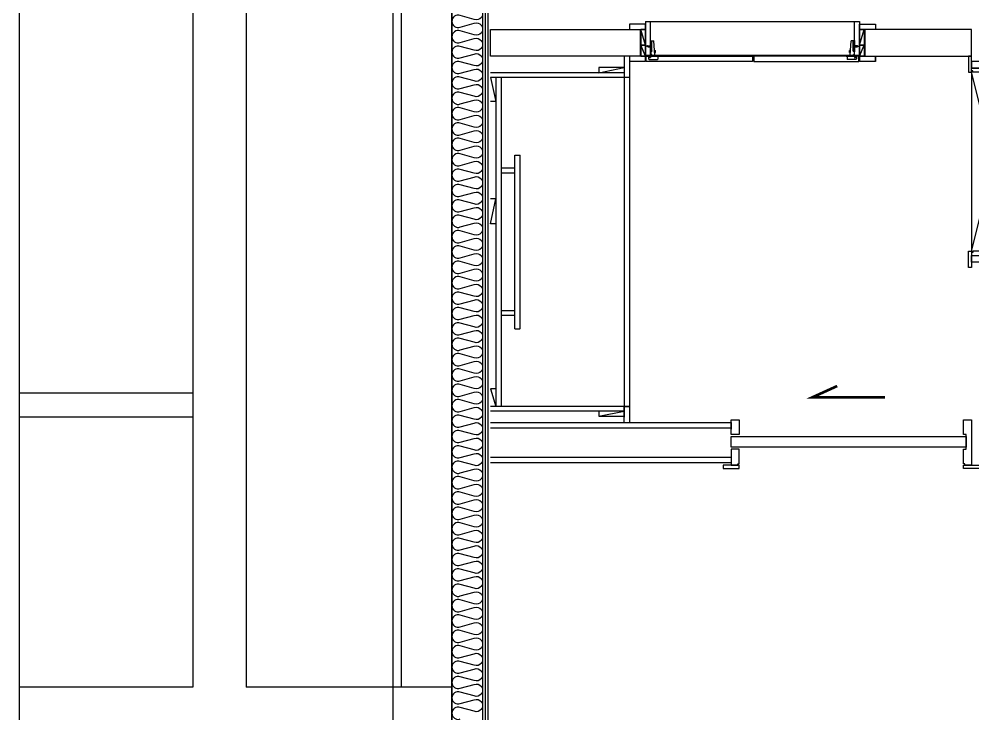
# Model space of a CAD drawing. Header units: millimetres. Extents: x -33000 to 294000, y 0 to 42408.
# Drawn here: x 258206 to 261776, y 12955 to 15553 of the extents above; entities that cross this region are included whole.
import ezdxf

# ---------------------------------------------------------------- set-up
doc = ezdxf.new("R2010")
doc.units = ezdxf.units.MM
doc.header["$LTSCALE"] = 50
doc.linetypes.add('DASHDOTX2', pattern=[2, 1, -0.5, 0, -0.5])
doc.layers.add('arch', color=8, linetype='Continuous')

# ---------------------------------------------------------------- blocks, each defined once
blk = doc.blocks.new('*U264')
at = {"linetype": 'Continuous', "ltscale": 4}
for points in [[(-12, 770), (-12, 710), (0, 710), (0, 770)], [(0, 726), (160, 726), (160, 750), (0, 750)], [(170, 750), (160, 750), (160, 725), (120, 725), (120, 720), (170, 720)], [(130, 720), (130, 710), (5, 710), (5, 715), (0, 715), (0, 725), (119, 725), (119, 720)], [(-12, -20), (-12, 40), (0, 40), (0, -20)], [(130, 30), (130, 40), (5, 40), (5, 35), (0, 35), (0, 25), (119, 25), (119, 30)], [(860, 30), (170, 30), (170, 70), (860, 70)], [(0, 24), (160, 24), (160, 0), (0, 0)], [(170, 0), (160, 0), (160, 25), (120, 25), (120, 30), (170, 30)]]:
    blk.add_lwpolyline(points, close=True, dxfattribs=at)
blk.add_lwpolyline([(170, 30), (170, 720), (0, 40), (0, 710)], close=True)
for points in [[(170, 30), (130, 30), (130, 40), (118, 40), (118, 710), (130, 710), (130, 720), (170, 720), (170, 30)], [(130, 710), (130, 40)]]:
    blk.add_lwpolyline(points)
at = {"linetype": 'DASHDOTX2', "ltscale": 5}
blk.add_arc((170, 30), 690, 0, 90, dxfattribs=at)
blk = doc.blocks.new('경첩 TOP')
h = blk.add_hatch()
h.set_pattern_fill('ANSI31', color=256, scale=0.1, style=0)
h.set_pattern_definition([(135, (52629.82965, -21812.9263), (0.224506403, 0.224506403), [])])
edge = h.paths.add_edge_path()
edge.add_ellipse((-0.5, 9.7), major_axis=(-0.354, 0.354), ratio=1, start_angle=-45, end_angle=45, ccw=False)
edge.add_line((-0.5, 10.2), (0, 10.2))
edge.add_line((0, 10.2), (0, -10.8))
edge.add_line((0, -10.8), (-1, -10.8))
edge.add_line((-1, -10.8), (-1, 9.7))
h.paths.add_polyline_path([(-1, -10.8), (0, -10.8), (0, -30.8), (0, -31.8), (-1, -31.8)])
for p, q in [((-16.6, -44.2), (-13.2, 9.1)), ((-5.6, 9.6), (-12.7, 9.6)), ((-5.5, -28.2), (-5.5, 9.6)), ((-4.5, -27.7), (-4.5, 4.1)), ((-3.1, 5.2), (-4, 4.8)), ((-1, 9.2), (-3.8, 8.6)), ((-3.1, 5.2), (-3.6, 7.9)), ((-1.5, 0.6), (-1, 0.6)), ((0, 10.2), (-0.5, 10.2)), ((0, 10.2), (0, -30.8)), ((-18.9, -34.1), (-18.8, -31.1)), ((-16, -34.3), (-18.9, -34.1)), ((-18.3, -31.2), (-18.8, -31.1)), ((-18.7, -30.1), (-18.5, -27.2)), ((-18.2, -30.2), (-18.7, -30.1)), ((-15.5, -27.3), (-18.5, -27.2)), ((-18.3, -31.2), (-18.2, -30.2)), ((-17.9, -34.2), (-17.5, -27.2)), ((-17, -34.3), (-16.5, -27.3)), ((-1, -28.2), (-4, -28.2)), ((-3.5, -19.7), (-3.5, -1.9)), ((-1, -30.2), (-3.5, -30.2)), ((-2.4, -15.2), (-2.4, -6.4)), ((-1.5, -5.9), (-1.9, -5.9)), ((-1.5, -15.7), (-1.9, -15.7)), ((-1.5, -22.2), (-1, -22.2)), ((-1, -15.2), (-1, -6.4)), ((-1, -8.5), (0.1, -9.2)), ((-1, -13.1), (0.1, -12.5)), ((-1, -30.2), (-1, -44.1)), ((0, -31.8), (-1, -31.8)), ((0, -28.8), (0, -31.8)), ((0.6, -8.8), (0.1, -12.5)), ((1, -9.2), (0.1, -12.5)), ((0.4, -9.2), (0.1, -9.2)), ((0.1, -12.5), (0.4, -9.2)), ((1.8, -12.5), (0.1, -12.5)), ((0.6, -8.8), (0.4, -9.2)), ((1, -9.2), (0.6, -8.8)), ((2.7, -9.2), (1, -9.2)), ((2.7, -9.2), (1.8, -12.5)), ((1.8, -12.5), (2.2, -12.8)), ((3, -8.8), (2.2, -12.8)), ((2.2, -12.8), (2.4, -12.5)), ((3.4, -9.2), (2.4, -12.5)), ((4.1, -12.5), (2.4, -12.5)), ((3, -8.8), (2.7, -9.2)), ((3.4, -9.2), (3, -8.8)), ((5, -9.2), (3.4, -9.2)), ((5, -9.2), (4.1, -12.5)), ((4.1, -12.5), (4.5, -12.8)), ((5.3, -8.8), (4.5, -12.8)), ((4.5, -12.8), (4.7, -12.5)), ((5.7, -9.2), (4.7, -12.5)), ((6.4, -12.5), (4.7, -12.5)), ((5.3, -8.8), (5, -9.2)), ((5.7, -9.2), (5.3, -8.8)), ((7.4, -9.2), (5.7, -9.2)), ((7.4, -9.2), (6.4, -12.5)), ((6.4, -12.5), (6.8, -12.8)), ((7.7, -8.8), (6.8, -12.8)), ((6.8, -12.8), (7.1, -12.5)), ((8.1, -9.2), (7.1, -12.5)), ((8.7, -12.5), (7.1, -12.5)), ((7.7, -8.8), (7.4, -9.2)), ((8.1, -9.2), (7.7, -8.8)), ((9.7, -9.2), (8.1, -9.2)), ((9.7, -9.2), (8.7, -12.5)), ((8.7, -12.5), (9.1, -12.8)), ((10, -8.8), (9.1, -12.8)), ((9.1, -12.8), (9.4, -12.5)), ((10.4, -9.2), (9.4, -12.5)), ((9.4, -12.5), (11.2, -11.8)), ((10, -8.8), (9.7, -9.2)), ((10.4, -9.2), (10, -8.8)), ((10.4, -9.2), (11.8, -9.8)), ((11.8, -9.8), (11.2, -11.8)), ((11.2, -11.8), (11.6, -12.2)), ((11.6, -12.2), (11.9, -11.8)), ((12.1, -9.5), (11.7, -12.1)), ((12.1, -9.5), (11.8, -9.8)), ((12.5, -9.8), (11.9, -11.8)), ((12, -11.5), (14, -10.8)), ((12.5, -9.8), (12.1, -9.5)), ((12.4, -10.1), (14, -10.8)), ((-31, -47.8), (-31, -46.3)), ((-31, -47.8), (7, -47.8)), ((-7, -45.3), (-30, -45.3)), ((-28, -47.8), (-28, -57.8)), ((5, -59.8), (-26, -59.8)), ((-16.6, -44.2), (-15.9, -45.3)), ((-2.2, -46), (-6, -47.6)), ((-6, -47.8), (-6, -46.3)), ((0.6, -53), (3.7, -49.9)), ((2, -54.4), (5.1, -51.3)), ((7, -47.8), (7, -57.8))]:
    blk.add_line(p, q)
at = {"lineweight": 0}
for p, q in [((-1, -31.8), (-1, 9.7)), ((-0.5, 10.2), (0, 10.2))]:
    blk.add_line(p, q, dxfattribs=at)
at = {"ltscale": 0.2}
blk.add_line((-4.1, -10.8), (16.1, -10.8), dxfattribs=at)
for centre, major_axis, start_param, end_param in [((-12.7, 9.1), (0.354, 0.354), 0.785398, 2.291943), ((-5.6, 7.6), (-1.41, 1.41), 4.095624, 5.497787), ((-3.5, 3.9), (0.707, 0.707), 1.264126, 2.150912), ((-1, -1.8), (-1.75, 1.75), -0.590947, 0.812262), ((-0.5, 9.7), (-0.354, 0.354), -0.785398, 0.785398), ((-3.5, -28.2), (-1.41, 1.41), 0.785398, 2.356194), ((-4, -27.7), (-0.382, 0.382), 0.785398, 2.356194), ((-1, -19.8), (1.75, 1.75), 2.329331, 3.73254), ((10.5, -10.8), (9.53, 9.53), 2.054959, 2.65743), ((-1.9, -6.4), (0.354, 0.354), 0.785398, 2.356194), ((-1.9, -15.2), (-0.354, 0.354), 0.785398, 2.356194), ((-1.5, -6.4), (0.354, 0.354), 5.497787, 7.068583), ((-1.5, -15.2), (-0.354, 0.354), 2.356194, 3.926991), ((-30, -46.3), (-0.707, 0.707), -0.785398, 0.785398), ((-26, -57.8), (-1.41, 1.41), 0.785398, 2.356194), ((-7, -46.3), (0.707, 0.707), 5.497787, 7.068583), ((-3.8, -43.6), (-1.06, 1.06), 3.926991, 10.210176), ((-3.8, -43.6), (-0.354, 0.354), 3.926991, 10.210176), ((-3, -44.1), (1.41, 1.41), 4.319071, 5.497787), ((1.3, -53.7), (0.707, 0.707), 1.570796, 4.712389), ((4.4, -50.6), (0.707, 0.707), 4.712389, 7.853982), ((5, -57.8), (1.41, 1.41), 3.926991, 5.497787)]:
    blk.add_ellipse(centre, major_axis=major_axis, ratio=1, start_param=start_param, end_param=end_param)
at = {"lineweight": 0}
blk.add_ellipse((-0.5, 9.7), major_axis=(-0.354, 0.354), ratio=1, start_param=-0.785398, end_param=0.785398, dxfattribs=at)

msp = doc.modelspace()

# ---------------------------------------------------------------- linework, layer by layer
at = {"layer": 'arch', "ltscale": 25}
for p, q in [((259606.2, 8804.6), (259606.2, 18754.6)), ((259826.2, 18534.6), (259826.2, 8804.6)), ((259826.2, 10349.6), (259826.2, 18534.6)), ((259941.2, 18419.6), (259941.2, 10464.6)), ((259951.2, 18409.6), (259951.2, 10474.6)), ((259961.2, 18399.6), (259961.2, 10484.6)), ((260551.2, 15544.6), (261351.2, 15544.6)), ((260569.2, 15544.6), (261333.2, 15544.6)), ((260551.2, 15455.2), (260533.2, 15514.6)), ((261351.2, 15455.2), (261369.2, 15514.6)), ((261369.2, 15514.6), (261369.2, 15414.6)), ((261371.2, 15514.6), (261371.2, 15414.6)), ((260551.2, 15414.6), (260533.2, 15455.2)), ((261351.2, 15414.6), (261369.2, 15455.2)), ((260471.2, 15414.6), (260471.2, 14064.6)), ((260491.2, 15414.6), (260491.2, 14104.6)), ((260551.2, 15414.6), (260491.2, 15414.6)), ((260551.2, 15394.6), (260491.2, 15394.6)), ((260569.2, 15416.6), (261333.2, 15416.6)), ((261411.2, 15394.6), (261411.2, 15414.6)), ((260471.2, 15352.6), (259971.2, 15352.6)), ((260471.2, 15372), (260376.3, 15372)), ((260376.3, 15372), (260376.3, 15352.6)), ((260376.3, 15352.6), (260471.2, 15372)), ((260491.2, 15334.6), (259971.2, 15334.6)), ((259991.2, 15334.6), (259971.2, 15334.6)), ((259971.2, 15334.6), (259991.2, 15244.8)), ((259991.2, 15334.6), (259991.2, 14104.6)), ((260011.2, 14104.6), (260011.2, 15334.6)), ((259991.2, 15244.8), (259971.2, 15244.8)), ((260061.2, 15044.6), (260080.2, 15044.6)), ((260061.2, 14394.6), (260061.2, 15044.6)), ((260061.2, 15044.6), (260081.2, 15044.6)), ((260080.2, 15044.6), (260081.2, 15043.6)), ((260081.2, 14394.6), (260081.2, 15044.6)), ((260081.2, 14395.6), (260081.2, 15043.6)), ((260061.2, 14995.1), (260011.2, 14995.1)), ((260061.2, 14977.1), (260011.2, 14977.1)), ((259971.2, 14787.4), (259991.2, 14881.4)), ((259991.2, 14881.4), (259971.2, 14881.4)), ((259991.2, 14787.4), (259971.2, 14787.4)), ((260061.2, 14462.6), (260011.2, 14462.6)), ((260061.2, 14444.6), (260011.2, 14444.6)), ((260061.2, 14394.6), (260080.2, 14394.6)), ((260081.2, 14395.6), (260080.2, 14394.6)), ((259991.2, 14170.4), (259971.2, 14170.4)), ((259971.2, 14170.4), (259991.2, 14104.6)), ((260491.2, 14104.6), (259971.2, 14104.6)), ((260471.2, 14086.6), (259971.2, 14086.6)), ((260471.2, 14086.6), (260376.3, 14086.6)), ((260376.3, 14086.6), (260376.3, 14068.6)), ((260376.3, 14068.6), (260471.2, 14086.6)), ((260376.3, 14068.6), (260471.2, 14068.6)), ((259971.2, 14044.6), (260871.2, 14044.6)), ((260871.2, 14044.6), (260871.2, 14019.6)), ((259971.2, 14024.6), (260871.2, 14024.6)), ((259971.2, 13914.6), (260871.2, 13914.6)), ((259971.2, 13894.6), (260871.2, 13894.6)), ((260871.2, 13919.6), (260871.2, 13894.6))]:
    msp.add_line(p, q, dxfattribs=at)
at = {"layer": 'arch'}
for p, q in [((259056.2, 18504.6), (259056.2, 13054.6)), ((259636.2, 18504.6), (259636.2, 13054.6)), ((258856.2, 15954.6), (258856.2, 13054.6)), ((258856.2, 14154.6), (258206.2, 14154.6)), ((258856.2, 14064.6), (258206.2, 14064.6)), ((258856.2, 13054.6), (258206.2, 13054.6)), ((259826.2, 13054.6), (259056.2, 13054.6))]:
    msp.add_line(p, q, dxfattribs=at)
msp.add_lwpolyline([(258206.2, 6804.6), (288286.2, 6804.6), (288286.2, 25474.6), (258206.2, 25474.6)], close=True, dxfattribs=at)
at = {"layer": 'arch', "ltscale": 25}
msp.add_lwpolyline([(259910, 15594.9, -1.449198), (259910, 15551.8), (259857.4, 15566.1, 0.524856), (259826.2, 15544.6, 0.524856), (259857.4, 15523.1), (259910, 15537.4, -1.449198), (259910, 15494.3), (259857.4, 15508.6, 0.524856), (259826.2, 15487.1, 0.524856), (259857.4, 15465.6), (259910, 15479.9, -1.449198), (259910, 15436.8), (259857.4, 15451.1, 0.524856), (259826.2, 15429.6, 0.524856), (259857.4, 15408.1), (259910, 15422.4, -1.449198), (259910, 15379.3), (259857.4, 15393.6, 0.524856), (259826.2, 15372.1, 0.524856), (259857.4, 15350.6), (259910, 15364.9, -1.449198), (259910, 15321.8), (259857.4, 15336.1, 0.524856), (259826.2, 15314.6, 0.524856), (259857.4, 15293.1), (259910, 15307.4, -1.449198), (259910, 15264.3), (259857.4, 15278.6, 0.524856), (259826.2, 15257.1, 0.524856), (259857.4, 15235.6), (259910, 15249.9, -1.449198), (259910, 15206.8), (259857.4, 15221.1, 0.524856), (259826.2, 15199.6, 0.524856), (259857.4, 15178.1), (259910, 15192.4, -1.449198), (259910, 15149.3), (259857.4, 15163.6, 0.524856), (259826.2, 15142.1, 0.524856), (259857.4, 15120.6), (259910, 15134.9, -1.449198), (259910, 15091.8), (259857.4, 15106.1, 0.524856), (259826.2, 15084.6, 0.524856), (259857.4, 15063.1), (259910, 15077.4, -1.449198), (259910, 15034.3), (259857.4, 15048.6, 0.524856), (259826.2, 15027.1, 0.524856), (259857.4, 15005.6), (259910, 15019.9, -1.449198), (259910, 14976.8), (259857.4, 14991.1, 0.524856), (259826.2, 14969.6, 0.524856), (259857.4, 14948.1), (259910, 14962.4, -1.449198), (259910, 14919.3), (259857.4, 14933.6, 0.524856), (259826.2, 14912.1, 0.524856), (259857.4, 14890.6), (259910, 14904.9, -1.449198), (259910, 14861.8), (259857.4, 14876.1, 0.524856), (259826.2, 14854.6, 0.524856), (259857.4, 14833.1), (259910, 14847.4, -1.449198), (259910, 14804.3), (259857.4, 14818.6, 0.524856), (259826.2, 14797.1, 0.524856), (259857.4, 14775.6), (259910, 14789.9, -1.449198), (259910, 14746.8), (259857.4, 14761.1, 0.524856), (259826.2, 14739.6, 0.524856), (259857.4, 14718.1), (259910, 14732.4, -1.449198), (259910, 14689.3), (259857.4, 14703.6, 0.524856), (259826.2, 14682.1, 0.524856), (259857.4, 14660.6), (259910, 14674.9, -1.449198), (259910, 14631.8), (259857.4, 14646.1, 0.524856), (259826.2, 14624.6, 0.524856), (259857.4, 14603.1), (259910, 14617.4, -1.449198), (259910, 14574.3), (259857.4, 14588.6, 0.524856), (259826.2, 14567.1, 0.524856), (259857.4, 14545.6), (259910, 14559.9, -1.449198), (259910, 14516.8), (259857.4, 14531.1, 0.524856), (259826.2, 14509.6, 0.524856), (259857.4, 14488.1), (259910, 14502.4, -1.449198), (259910, 14459.3), (259857.4, 14473.6, 0.524856), (259826.2, 14452.1, 0.524856), (259857.4, 14430.6), (259910, 14444.9, -1.449198), (259910, 14401.8), (259857.4, 14416.1, 0.524856), (259826.2, 14394.6, 0.524856), (259857.4, 14373.1), (259910, 14387.4, -1.449198), (259910, 14344.3), (259857.4, 14358.6, 0.524856), (259826.2, 14337.1, 0.524856), (259857.4, 14315.6), (259910, 14329.9, -1.449198), (259910, 14286.8), (259857.4, 14301.1, 0.524856), (259826.2, 14279.6, 0.524856), (259857.4, 14258.1), (259910, 14272.4, -1.449198), (259910, 14229.3), (259857.4, 14243.6, 0.524856), (259826.2, 14222.1, 0.524856), (259857.4, 14200.6), (259910, 14214.9, -1.449198), (259910, 14171.8), (259857.4, 14186.1, 0.524856), (259826.2, 14164.6, 0.524856), (259857.4, 14143.1), (259910, 14157.4, -1.449198), (259910, 14114.3), (259857.4, 14128.6, 0.524856), (259826.2, 14107.1, 0.524856), (259857.4, 14085.6), (259910, 14099.9, -1.449198), (259910, 14056.8), (259857.4, 14071.1, 0.524856), (259826.2, 14049.6, 0.524856), (259857.4, 14028.1), (259910, 14042.4, -1.449198), (259910, 13999.3), (259857.4, 14013.6, 0.524856), (259826.2, 13992.1, 0.524856), (259857.4, 13970.6), (259910, 13984.9, -1.449198), (259910, 13941.8), (259857.4, 13956.1, 0.524856), (259826.2, 13934.6, 0.524856), (259857.4, 13913.1), (259910, 13927.4, -1.449198), (259910, 13884.3), (259857.4, 13898.6, 0.524856), (259826.2, 13877.1, 0.524856), (259857.4, 13855.6), (259910, 13869.9, -1.449198), (259910, 13826.8), (259857.4, 13841.1, 0.524856), (259826.2, 13819.6, 0.524856), (259857.4, 13798.1), (259910, 13812.4, -1.449198), (259910, 13769.3), (259857.4, 13783.6, 0.524856), (259826.2, 13762.1, 0.524856), (259857.4, 13740.6), (259910, 13754.9, -1.449198), (259910, 13711.8), (259857.4, 13726.1, 0.524856), (259826.2, 13704.6, 0.524856), (259857.4, 13683.1), (259910, 13697.4, -1.449198), (259910, 13654.3), (259857.4, 13668.6, 0.524856), (259826.2, 13647.1, 0.524856), (259857.4, 13625.6), (259910, 13639.9, -1.449198), (259910, 13596.8), (259857.4, 13611.1, 0.524856), (259826.2, 13589.6, 0.524856), (259857.4, 13568.1), (259910, 13582.4, -1.449198), (259910, 13539.3), (259857.4, 13553.6, 0.524856), (259826.2, 13532.1, 0.524856), (259857.4, 13510.6), (259910, 13524.9, -1.449198), (259910, 13481.8), (259857.4, 13496.1, 0.524856), (259826.2, 13474.6, 0.524856), (259857.4, 13453.1), (259910, 13467.4, -1.449198), (259910, 13424.3), (259857.4, 13438.6, 0.524856), (259826.2, 13417.1, 0.524856), (259857.4, 13395.6), (259910, 13409.9, -1.449198), (259910, 13366.8), (259857.4, 13381.1, 0.524856), (259826.2, 13359.6, 0.524856), (259857.4, 13338.1), (259910, 13352.4, -1.449198), (259910, 13309.3), (259857.4, 13323.6, 0.524856), (259826.2, 13302.1, 0.524856), (259857.4, 13280.6), (259910, 13294.9, -1.449198), (259910, 13251.8), (259857.4, 13266.1, 0.524856), (259826.2, 13244.6, 0.524856), (259857.4, 13223.1), (259910, 13237.4, -1.449198), (259910, 13194.3), (259857.4, 13208.6, 0.524856), (259826.2, 13187.1, 0.524856), (259857.4, 13165.6), (259910, 13179.9, -1.449198), (259910, 13136.8), (259857.4, 13151.1, 0.524856), (259826.2, 13129.6, 0.524856), (259857.4, 13108.1), (259910, 13122.4, -1.449198), (259910, 13079.3), (259857.4, 13093.6, 0.524856), (259826.2, 13072.1, 0.524856), (259857.4, 13050.6), (259910, 13064.9, -1.449198), (259910, 13021.8), (259857.4, 13036.1, 0.524856), (259826.2, 13014.6, 0.524856), (259857.4, 12993.1), (259910, 13007.4, -1.449198), (259910, 12964.3), (259857.4, 12978.6, 0.524856), (259826.2, 12957.1, 0.524856), (259857.4, 12935.6)], format="xyb", dxfattribs=at)
at = {"layer": 'arch', "ltscale": 25, "elevation": 0}
for points in [[(260551.2, 15534.6), (260491.2, 15534.6), (260491.2, 15514.6), (260551.2, 15514.6)], [(261351.2, 15534.6), (261411.2, 15534.6), (261411.2, 15514.6), (261351.2, 15514.6)], [(260533.2, 15514.6), (260533.2, 15455.2), (260551.2, 15455.2), (260551.2, 15514.6)], [(261369.2, 15514.6), (261369.2, 15455.2), (261351.2, 15455.2), (261351.2, 15514.6)], [(260533.2, 15455.2), (260533.2, 15414.6), (260551.2, 15414.6), (260551.2, 15455.2)], [(261369.2, 15455.2), (261369.2, 15414.6), (261351.2, 15414.6), (261351.2, 15455.2)], [(260551.2, 15414.6), (260551.2, 15414.6), (260551.2, 15394.6), (260551.2, 15394.6)], [(260951.7, 15394.6), (260553.2, 15394.6), (260553.2, 15414.6), (260951.7, 15414.6)], [(260955.7, 15394.6), (261349.2, 15394.6), (261349.2, 15414.6), (260955.7, 15414.6)]]:
    msp.add_lwpolyline(points, close=True, dxfattribs=at)
for points in [[(260551.2, 15544.6), (260551.2, 15416.6)], [(261351.2, 15544.6), (261351.2, 15416.6), (260551.2, 15416.6)], [(260569.2, 15416.6), (260569.2, 15544.6)], [(261333.2, 15416.6), (261333.2, 15544.6)], [(261351.2, 15414.6), (261351.2, 15394.6)], [(261351.2, 15414.6), (261411.2, 15414.6), (261411.2, 15394.6), (261351.2, 15394.6)], [(260491.2, 15334.6), (260491.2, 15324.6)], [(260471.2, 14044.6), (260471.2, 14104.6), (260491.2, 14104.6), (260491.2, 14044.6)]]:
    msp.add_lwpolyline(points, dxfattribs=at)
at = {"layer": 'arch', "ltscale": 25}
for points in [[(260531.2, 15414.6), (259971.2, 15414.6), (259971.2, 15514.6), (260531.2, 15514.6)], [(261771.2, 15514.6), (261371.2, 15514.6), (261371.2, 15414.6), (261771.2, 15414.6)], [(260901.2, 13999.6), (260871.2, 13999.6), (260871.2, 14054.6), (260901.2, 14054.6)], [(261741.2, 13889.6), (261741.2, 13944.6), (261751.2, 13944.6), (261751.2, 13999.6), (261741.2, 13999.6), (261741.2, 14054.6), (261771.2, 14054.6), (261771.2, 13884.6), (261746.2, 13884.6), (261746.2, 13889.6)], [(261751.2, 13992.1), (261751.2, 13952.1), (260871.2, 13952.1), (260871.2, 13992.1)], [(260896.2, 13884.6), (260896.2, 13889.6), (260901.2, 13889.6), (260901.2, 13944.6), (260871.2, 13944.6), (260871.2, 13884.6)], [(260841.2, 13872.6), (260901.2, 13872.6), (260901.2, 13884.6), (260841.2, 13884.6)], [(261801.2, 13872.6), (261741.2, 13872.6), (261741.2, 13884.6), (261801.2, 13884.6)]]:
    msp.add_lwpolyline(points, close=True, dxfattribs=at)
at = {"layer": 'arch', "ltscale": 25, "const_width": 10, "elevation": 0}
msp.add_lwpolyline([(261447, 14138.7), (261175.4, 14138.7), (261268.1, 14180.8)], dxfattribs=at)

# ---------------------------------------------------------------- block references
at = {"layer": 'arch', "ltscale": 25, "xscale": -1}
msp.add_blockref('경첩 TOP', (260569.2, 15462.4), dxfattribs=at)
at = {"layer": 'arch', "ltscale": 25}
msp.add_blockref('경첩 TOP', (261333.2, 15462.4), dxfattribs=at)
at = {"layer": 'arch', "ltscale": 25, "xscale": -1, "rotation": 180}
msp.add_blockref('*U264', (261771.2, 15394.6), dxfattribs=at)

doc.saveas('drawing.dxf')
